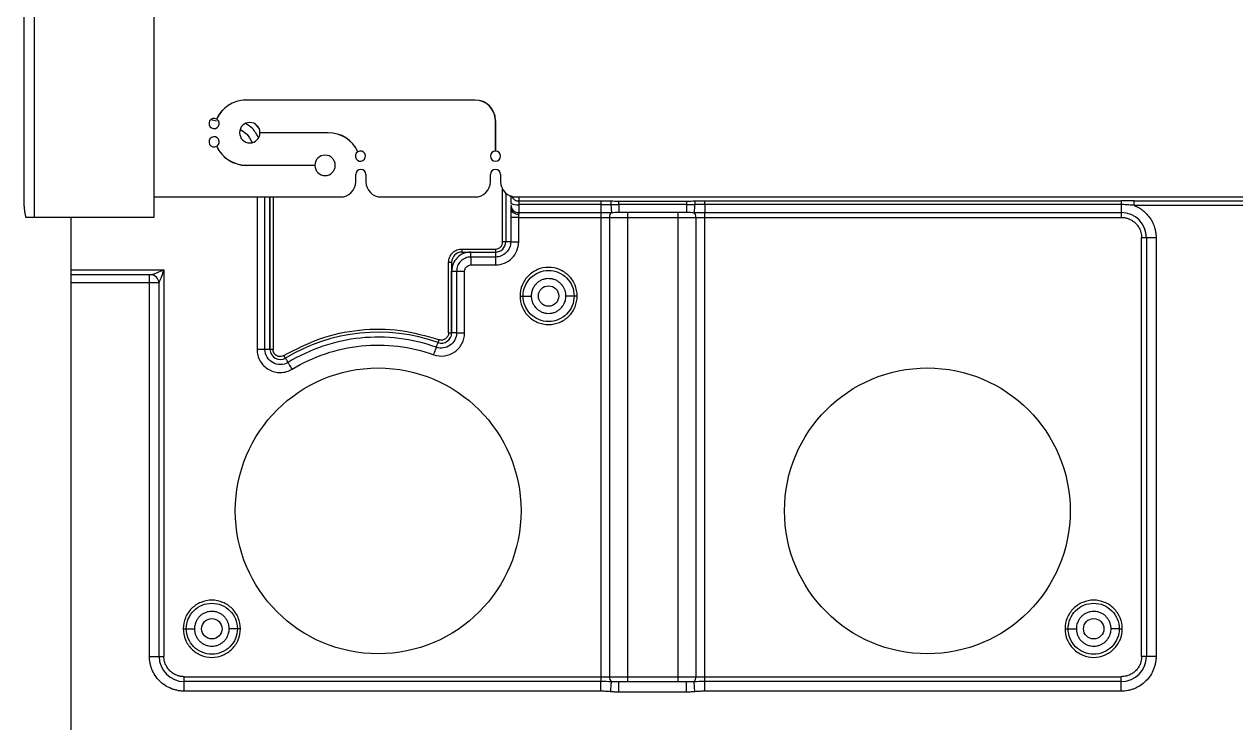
# Model space of a CAD drawing. Header units: millimetres. Extents: x -1 to 1576, y 30 to 633.
# Drawn here: x 29.3 to 148.1, y 331.8 to 400.3 of the extents above; entities that cross this region are included whole.
import ezdxf

# ---------------------------------------------------------------- set-up
doc = ezdxf.new("R2010")
doc.units = ezdxf.units.MM

msp = doc.modelspace()

# ---------------------------------------------------------------- linework, layer by layer
at = {"color": 7, "linetype": 'Continuous', "lineweight": 25}
for p, q in [((29.34, 382.44), (29.34, 456.28)), ((30.35, 381.35), (30.35, 436.44)), ((42.05, 432.55), (42.05, 381.35)), ((51.01, 392.86), (73.52, 392.86)), ((73.52, 392.85), (51.01, 392.85)), ((47.63, 390.94), (48.17, 390.8)), ((75.52, 387.85), (75.52, 390.85)), ((75.53, 390.85), (75.53, 387.85)), ((51.91, 390.54), (52.06, 390.38)), ((52.06, 390.38), (52.37, 390.02)), ((52.44, 389.66), (59.12, 389.66)), ((59.12, 389.65), (52.44, 389.65)), ((51.1, 386.46), (57.82, 386.46)), ((57.82, 386.45), (51.1, 386.45)), ((52.15, 386.46), (52.15, 386.45)), ((52.93, 386.45), (52.93, 386.46)), ((53.42, 386.46), (53.42, 386.45)), ((53.72, 386.46), (53.72, 386.45)), ((61.82, 384.85), (61.82, 385.55)), ((62.82, 385.55), (62.82, 384.85)), ((75.02, 384.85), (75.02, 385.55)), ((76.02, 385.55), (76.02, 384.85)), ((76.22, 378.95), (76.22, 384.1)), ((76.52, 383.74), (76.52, 378.95)), ((42.05, 383.35), (60.32, 383.35)), ((52.15, 383.35), (52.15, 368.42)), ((52.93, 368.42), (52.93, 383.35)), ((53.42, 368.42), (53.42, 383.35)), ((53.42, 383.35), (53.42, 368.42)), ((53.72, 383.35), (53.72, 368.42)), ((64.32, 383.35), (73.52, 383.35)), ((77.02, 382.4), (77.02, 382.18)), ((77.52, 383.35), (166.06, 383.35)), ((77.82, 383.35), (77.82, 381.67)), ((77.82, 382.96), (85.83, 382.96)), ((85.83, 382.6), (77.82, 382.6)), ((87.62, 382.95), (94.24, 382.95)), ((94.24, 382.62), (87.62, 382.62)), ((96.03, 382.96), (136.84, 382.96)), ((136.84, 382.6), (96.03, 382.6)), ((136.84, 382.6), (136.84, 381.35)), ((138.1, 382.97), (151.4, 382.97)), ((151.4, 382.53), (138.1, 382.53)), ((42.05, 381.35), (29.49, 381.35)), ((33.91, 381.35), (33.91, 33.4)), ((77.01, 381.35), (77.01, 378.95)), ((77.04, 382.08), (77.03, 382.08)), ((77.79, 381.35), (136.84, 381.35)), ((77.79, 378.95), (77.79, 381.35)), ((77.82, 381.82), (85.83, 381.82)), ((85.83, 381.82), (85.83, 335.88)), ((86.71, 336.35), (86.71, 381.35)), ((87.57, 381.85), (87.62, 381.86)), ((87.62, 381.85), (94.24, 381.85)), ((88.45, 381.85), (88.45, 335.85)), ((93.41, 335.85), (93.41, 381.85)), ((94.24, 381.86), (94.29, 381.85)), ((95.16, 381.35), (95.16, 336.35)), ((96.03, 381.82), (136.84, 381.82)), ((96.03, 335.88), (96.03, 381.82)), ((76.52, 378.95), (76.22, 378.95)), ((140.26, 379.35), (138.84, 379.35)), ((138.84, 338.35), (138.84, 379.35)), ((139.31, 379.35), (139.31, 338.35)), ((140.26, 379.35), (140.26, 338.35)), ((72.22, 378.25), (75.52, 378.25)), ((72.22, 378.25), (72.22, 377.95)), ((72.22, 377.95), (75.52, 377.95)), ((75.52, 378.25), (75.52, 377.95)), ((70.92, 370.03), (70.92, 376.95)), ((70.92, 376.95), (71.22, 376.95)), ((71.22, 376.95), (71.22, 370.03)), ((75.52, 377.47), (73.1, 377.47)), ((73.1, 376.69), (75.52, 376.69)), ((33.91, 376.2), (43.02, 376.2)), ((41.61, 375.71), (33.91, 375.71)), ((43.02, 376.2), (43.02, 338.35)), ((71.22, 370.03), (71.22, 376.08)), ((71.71, 376.08), (71.71, 370.03)), ((72.49, 370.03), (72.49, 376.08)), ((41.61, 374.93), (33.91, 374.93)), ((41.61, 338.35), (41.61, 374.93)), ((42.55, 338.35), (42.55, 374.97)), ((69.89, 369.09), (69.99, 369.37)), ((70.92, 370.03), (71.22, 370.03)), ((53.72, 368.42), (53.42, 368.42)), ((54.94, 367.56), (54.78, 367.82)), ((41.61, 338.35), (43.02, 338.35)), ((140.26, 338.35), (138.84, 338.35)), ((45.02, 334.94), (45.02, 336.35)), ((45.02, 336.35), (136.84, 336.35)), ((136.84, 334.94), (136.84, 336.35)), ((85.83, 335.88), (45.02, 335.88)), ((85.83, 334.94), (45.02, 334.94)), ((94.24, 335.85), (87.62, 335.85)), ((94.24, 334.85), (87.62, 334.85)), ((94.29, 335.85), (94.24, 335.85)), ((136.84, 335.88), (96.03, 335.88)), ((136.84, 334.94), (96.03, 334.94))]:
    msp.add_line(p, q, dxfattribs=at)
at = {"color": 141}
for centre in [(80.72, 373.65), (47.72, 341.05), (134.14, 341.05)]:
    msp.add_circle(centre, 1, dxfattribs=at)
at = {"color": 7, "linetype": 'Continuous', "lineweight": 25}
for centre in [(64.02, 352.6), (117.84, 352.6)]:
    msp.add_circle(centre, 14, dxfattribs=at)
for centre, radius, start, end in [((51.1, 389.65), 3.21, 91.5822, 155.3856), ((51.1, 389.65), 3.2, 91.5847, 155.403), ((73.52, 390.85), 2, 360, 90), ((73.52, 390.85), 1.99, 360, 90), ((47.94, 390.55), 0.5, 60.3991, 59.2477), ((51.44, 389.65), 1, 0.2862, 359.7133), ((59.12, 386.45), 3.2, 24.6158, 89.9998), ((59.12, 386.45), 3.19, 24.5983, 89.9998), ((47.94, 388.75), 0.5, 300.73, 299.5792), ((51.1, 389.65), 3.2, 204.6089, 269.9998), ((51.1, 389.65), 3.19, 204.5914, 269.9998), ((58.82, 386.45), 1, 180.286, 179.7136), ((62.28, 387.35), 0.5, 120.7513, 119.6), ((75.52, 387.35), 0.5, 90.573, 89.427), ((62.32, 385.55), 0.5, 0, 180), ((75.52, 385.55), 0.5, 0, 180), ((60.32, 384.85), 1.5, 270, 0), ((64.32, 384.85), 1.5, 180, 270), ((73.52, 384.85), 1.5, 270, 0), ((77.52, 384.85), 1.5, 180, 270), ((77.63, 383.89), 1.31, 242.3785, 278.557), ((77.8, 382.6), 0.778, 181.7358, 271.6365), ((77.8, 383.76), 0.802, 205.2183, 271.5708), ((87.26, 381.43), 0.562, 132.435, 187.8232), ((94.6, 381.43), 0.562, 352.1767, 47.5651), ((136.84, 379.35), 2.47, 0, 90), ((75.52, 378.95), 1, 270, 0), ((72.22, 376.95), 1, 90, 180), ((64.02, 352.6), 17.5, 70.4192, 121.2706), ((70.22, 370.03), 1, 250.4192, 0), ((54.42, 368.42), 1, 180, 301.2706), ((45.02, 338.35), 2.47, 180, 270), ((136.84, 338.35), 2.47, 270, 360), ((87.26, 336.28), 0.562, 172.1767, 227.5651), ((94.6, 336.28), 0.562, 312.435, 7.8232)]:
    msp.add_arc(centre, radius, start, end, dxfattribs=at)
for points, knots in [([(50.51, 389.97), (50.73, 389.83), (51.24, 389.52), (51.51, 388.99), (51.66, 388.7)], [0, 0, 0, 0, 0.445488, 1, 1, 1, 1]), ([(52.28, 389.15), (52.11, 389.47), (51.82, 390.06), (51.27, 390.39), (51.02, 390.54)], [0, 0, 0, 0, 0.558417, 1, 1, 1, 1]), ([(77.02, 383.5), (77.02, 383.43), (77.02, 383.29), (77.02, 383.03), (77.02, 382.83), (77.02, 382.73)], [0, 0, 0, 0, 0.320959, 0.660331, 1, 1, 1, 1]), ([(29.34, 382.44), (29.34, 382.36), (29.34, 382.2), (29.36, 381.99), (29.38, 381.81), (29.41, 381.65), (29.45, 381.5), (29.48, 381.4), (29.49, 381.35)], [0, 0, 0, 0, 0.218813, 0.438249, 0.578131, 0.71821, 0.858968, 1, 1, 1, 1]), ([(85.83, 382.96), (85.97, 382.96), (86.31, 382.96), (86.64, 382.96), (86.83, 382.96)], [0, 0, 0, 0, 0.420474, 1, 1, 1, 1]), ([(85.83, 382.6), (85.83, 382.42), (85.83, 382.26), (85.83, 381.99), (85.83, 381.88), (85.83, 381.82)], [0, 0, 0, 0, 0.5, 0.5, 1, 1, 1, 1]), ([(86.82, 382.61), (86.84, 382.42), (86.85, 382.24), (86.87, 381.97), (86.88, 381.88), (86.88, 381.84)], [0, 0, 0, 0, 0.5, 0.5, 1, 1, 1, 1]), ([(86.83, 382.96), (86.95, 382.96), (87.21, 382.95), (87.47, 382.95), (87.62, 382.95)], [0, 0, 0, 0, 0.4522443, 1, 1, 1, 1]), ([(87.62, 382.62), (87.62, 382.4), (87.62, 382.21), (87.62, 381.93), (87.62, 381.85), (87.62, 381.85)], [0, 0, 0, 0, 0.5, 0.5, 1, 1, 1, 1]), ([(94.24, 382.95), (94.39, 382.95), (94.65, 382.95), (94.91, 382.96), (95.03, 382.96)], [0, 0, 0, 0, 0.548125, 1, 1, 1, 1]), ([(94.24, 382.62), (94.24, 382.4), (94.24, 382.21), (94.24, 381.93), (94.24, 381.85), (94.24, 381.85)], [0, 0, 0, 0, 0.5, 0.5, 1, 1, 1, 1]), ([(95.04, 382.61), (95.03, 382.42), (95.01, 382.24), (94.99, 381.97), (94.98, 381.88), (94.98, 381.84)], [0, 0, 0, 0, 0.5, 0.5, 1, 1, 1, 1]), ([(95.03, 382.96), (95.23, 382.96), (95.56, 382.96), (95.89, 382.96), (96.03, 382.96)], [0, 0, 0, 0, 0.580575, 1, 1, 1, 1]), ([(96.03, 382.6), (95.95, 382.6), (95.79, 382.6), (95.52, 382.6), (95.26, 382.61), (95.1, 382.61), (95.04, 382.61)], [0, 0, 0, 0, 0.227703, 0.492892, 0.834607, 1, 1, 1, 1]), ([(96.03, 382.6), (96.03, 382.42), (96.03, 382.26), (96.03, 381.99), (96.03, 381.88), (96.03, 381.82)], [0, 0, 0, 0, 0.5, 0.5, 1, 1, 1, 1]), ([(138.1, 382.53), (138.01, 382.54), (137.84, 382.56), (137.59, 382.57), (137.34, 382.59), (137.09, 382.6), (136.92, 382.6), (136.84, 382.6)], [0, 0, 0, 0, 0.206312, 0.408164, 0.606837, 0.80366, 1, 1, 1, 1]), ([(138.1, 382.53), (138.1, 382.62), (138.1, 382.71), (138.1, 382.86), (138.1, 382.93), (138.1, 382.97)], [0, 0, 0, 0, 0.5, 0.5, 1, 1, 1, 1]), ([(138.1, 382.53), (138.15, 382.51), (138.25, 382.46), (138.4, 382.39), (138.55, 382.31), (138.69, 382.23), (138.83, 382.13), (139.05, 381.96), (139.35, 381.69), (139.68, 381.28), (139.94, 380.83), (140.1, 380.4), (140.2, 380.01), (140.25, 379.68), (140.25, 379.46), (140.26, 379.35)], [0, 0, 0, 0, 0.040883, 0.08158, 0.122187, 0.162802, 0.203521, 0.244441, 0.372171, 0.500035, 0.627766, 0.75563, 0.837187, 0.918385, 1, 1, 1, 1]), ([(77.02, 382.18), (77.02, 382.05), (77.02, 381.92), (77.01, 381.64), (77.01, 381.49), (77.01, 381.35)], [0, 0, 0, 0, 0.5, 0.5, 1, 1, 1, 1]), ([(77.79, 381.35), (77.61, 381.35), (77.43, 381.35), (77.15, 381.35), (77.05, 381.35), (77.01, 381.35)], [0, 0, 0, 0, 0.5, 0.5, 1, 1, 1, 1]), ([(77.02, 382.18), (77.02, 382.05), (77.11, 381.92), (77.41, 381.73), (77.61, 381.67), (77.82, 381.67)], [0, 0, 0, 0, 0.5, 0.5, 1, 1, 1, 1]), ([(77.79, 381.35), (77.79, 381.41), (77.79, 381.46), (77.81, 381.57), (77.82, 381.62), (77.82, 381.67)], [0, 0, 0, 0, 0.5, 0.5, 1, 1, 1, 1]), ([(136.84, 381.35), (136.88, 381.35), (136.97, 381.35), (137.1, 381.34), (137.23, 381.32), (137.36, 381.29), (137.48, 381.25), (137.69, 381.17), (137.96, 381.03), (138.26, 380.78), (138.52, 380.47), (138.68, 380.16), (138.78, 379.87), (138.83, 379.62), (138.84, 379.44), (138.84, 379.35)], [0, 0, 0, 0, 0.0420025, 0.083645, 0.1251067, 0.1665691, 0.2082139, 0.2502202, 0.3750295, 0.500065, 0.6249271, 0.7499099, 0.8334419, 0.9163205, 1, 1, 1, 1]), ([(75.52, 376.69), (75.82, 376.69), (76.11, 376.75), (76.66, 376.97), (76.91, 377.14), (77.33, 377.56), (77.5, 377.81), (77.73, 378.36), (77.79, 378.66), (77.79, 378.95)], [0, 0, 0, 0, 0.25, 0.25, 0.5, 0.5, 0.75, 0.75, 1, 1, 1, 1]), ([(77.01, 378.95), (77.01, 378.76), (76.97, 378.56), (76.82, 378.2), (76.71, 378.04), (76.43, 377.76), (76.27, 377.65), (75.91, 377.51), (75.72, 377.47), (75.52, 377.47)], [0, 0, 0, 0, 0.25, 0.25, 0.5, 0.5, 0.75, 0.75, 1, 1, 1, 1]), ([(75.52, 378.25), (75.61, 378.26), (75.74, 378.28), (75.91, 378.36), (76.02, 378.45), (76.11, 378.57), (76.2, 378.73), (76.21, 378.87), (76.22, 378.95)], [0, 0, 0, 0, 0.239443, 0.369477, 0.5, 0.630034, 0.760557, 1, 1, 1, 1]), ([(77.01, 378.95), (76.98, 378.95), (76.92, 378.95), (76.74, 378.95), (76.63, 378.95), (76.52, 378.95)], [0, 0, 0, 0, 0.5, 0.5, 1, 1, 1, 1]), ([(77.01, 378.95), (77.05, 378.95), (77.15, 378.95), (77.43, 378.95), (77.61, 378.95), (77.79, 378.95)], [0, 0, 0, 0, 0.5, 0.5, 1, 1, 1, 1]), ([(70.92, 376.95), (70.94, 377.12), (70.97, 377.37), (71.13, 377.67), (71.3, 377.88), (71.5, 378.05), (71.81, 378.21), (72.06, 378.24), (72.22, 378.25)], [0, 0, 0, 0, 0.239443, 0.36959, 0.5, 0.630147, 0.760557, 1, 1, 1, 1]), ([(73.1, 377.95), (72.85, 377.95), (72.61, 377.9), (72.15, 377.72), (71.94, 377.58), (71.6, 377.23), (71.46, 377.02), (71.27, 376.57), (71.22, 376.32), (71.22, 376.08)], [0, 0, 0, 0, 0.25, 0.25, 0.5, 0.5, 0.75, 0.75, 1, 1, 1, 1]), ([(73.1, 377.47), (73.1, 377.49), (73.1, 377.56), (73.1, 377.73), (73.1, 377.84), (73.1, 377.95)], [0, 0, 0, 0, 0.5, 0.5, 1, 1, 1, 1]), ([(75.52, 377.95), (75.52, 377.84), (75.52, 377.73), (75.52, 377.56), (75.52, 377.49), (75.52, 377.47)], [0, 0, 0, 0, 0.5, 0.5, 1, 1, 1, 1]), ([(73.1, 377.47), (72.92, 377.47), (72.73, 377.43), (72.4, 377.29), (72.24, 377.19), (71.99, 376.93), (71.88, 376.78), (71.74, 376.44), (71.71, 376.26), (71.71, 376.08)], [0, 0, 0, 0, 0.25, 0.25, 0.5, 0.5, 0.75, 0.75, 1, 1, 1, 1]), ([(72.49, 376.08), (72.49, 376.24), (72.55, 376.4), (72.78, 376.62), (72.94, 376.69), (73.1, 376.69)], [0, 0, 0, 0, 0.5, 0.5, 1, 1, 1, 1]), ([(73.1, 377.47), (73.1, 377.43), (73.1, 377.32), (73.1, 377.04), (73.1, 376.87), (73.1, 376.69)], [0, 0, 0, 0, 0.5, 0.5, 1, 1, 1, 1]), ([(75.52, 377.47), (75.52, 377.43), (75.52, 377.32), (75.52, 377.04), (75.52, 376.87), (75.52, 376.69)], [0, 0, 0, 0, 0.5, 0.5, 1, 1, 1, 1]), ([(83.52, 373.65), (83.52, 374.02), (83.45, 374.39), (83.17, 375.06), (82.96, 375.37), (82.44, 375.89), (82.13, 376.1), (81.45, 376.38), (81.09, 376.45), (80.35, 376.45), (79.99, 376.38), (79.31, 376.1), (79, 375.89), (78.48, 375.37), (78.27, 375.06), (77.99, 374.39), (77.92, 374.02), (77.92, 373.65)], [0, 0, 0, 0, 0.125, 0.125, 0.25, 0.25, 0.375, 0.375, 0.5, 0.5, 0.625, 0.625, 0.75, 0.75, 0.875, 0.875, 1, 1, 1, 1]), ([(41.61, 374.93), (41.61, 375.11), (41.61, 375.29), (41.61, 375.57), (41.61, 375.67), (41.61, 375.71)], [0, 0, 0, 0, 0.5, 0.5, 1, 1, 1, 1]), ([(41.8, 375.73), (41.87, 375.76), (41.97, 375.79), (42.17, 375.87), (42.28, 375.91), (42.59, 376.03), (42.81, 376.12), (43.02, 376.2)], [0, 0, 0, 0, 0.25, 0.25, 0.5, 0.5, 1, 1, 1, 1]), ([(42.55, 374.97), (42.53, 375.16), (42.44, 375.34), (42.16, 375.62), (41.98, 375.71), (41.8, 375.73)], [0, 0, 0, 0, 0.5, 0.5, 1, 1, 1, 1]), ([(43.02, 376.2), (42.94, 375.98), (42.86, 375.77), (42.73, 375.45), (42.69, 375.35), (42.62, 375.15), (42.58, 375.05), (42.55, 374.97)], [0, 0, 0, 0, 0.5, 0.5, 0.75, 0.75, 1, 1, 1, 1]), ([(71.22, 376.08), (71.33, 376.08), (71.44, 376.08), (71.62, 376.08), (71.68, 376.08), (71.71, 376.08)], [0, 0, 0, 0, 0.5, 0.5, 1, 1, 1, 1]), ([(71.71, 376.08), (71.75, 376.08), (71.85, 376.08), (72.13, 376.08), (72.31, 376.08), (72.49, 376.08)], [0, 0, 0, 0, 0.5, 0.5, 1, 1, 1, 1]), ([(78.22, 373.65), (78.22, 373.98), (78.29, 374.31), (78.54, 374.91), (78.72, 375.19), (79.18, 375.65), (79.46, 375.84), (80.07, 376.09), (80.39, 376.15), (81.05, 376.15), (81.38, 376.09), (81.98, 375.84), (82.26, 375.65), (82.72, 375.19), (82.91, 374.91), (83.16, 374.31), (83.22, 373.98), (83.22, 373.65)], [0, 0, 0, 0, 0.125, 0.125, 0.25, 0.25, 0.375, 0.375, 0.5, 0.5, 0.625, 0.625, 0.75, 0.75, 0.875, 0.875, 1, 1, 1, 1]), ([(82.42, 373.65), (82.42, 373.7), (82.42, 373.79), (82.4, 373.92), (82.38, 374.05), (82.34, 374.18), (82.27, 374.37), (82.14, 374.6), (81.93, 374.86), (81.67, 375.08), (81.38, 375.23), (81.06, 375.33), (80.72, 375.36), (80.39, 375.33), (80.07, 375.23), (79.77, 375.08), (79.51, 374.86), (79.3, 374.6), (79.16, 374.34), (79.07, 374.09), (79.03, 373.88), (79.02, 373.73), (79.02, 373.65)], [0, 0, 0, 0, 0.025179, 0.050131, 0.075011, 0.099977, 0.125185, 0.187589, 0.250097, 0.312505, 0.375015, 0.437475, 0.500034, 0.562495, 0.625051, 0.687451, 0.749958, 0.812365, 0.874867, 0.916675, 0.958143, 1, 1, 1, 1]), ([(42.55, 374.97), (42.54, 374.97), (42.51, 374.97), (42.47, 374.96), (42.41, 374.95), (42.35, 374.95), (42.28, 374.95), (42.2, 374.94), (42.11, 374.94), (42.02, 374.94), (41.92, 374.94), (41.82, 374.93), (41.71, 374.93), (41.64, 374.93), (41.61, 374.93)], [0, 0, 0, 0, 0.080143, 0.160856, 0.242144, 0.324009, 0.406453, 0.489479, 0.57309, 0.657288, 0.742075, 0.827455, 0.913429, 1, 1, 1, 1]), ([(77.92, 373.65), (78, 373.65), (78.08, 373.65), (78.19, 373.65), (78.22, 373.65), (78.22, 373.65)], [0, 0, 0, 0, 0.5, 0.5, 1, 1, 1, 1]), ([(77.92, 373.65), (77.92, 373.29), (77.99, 372.92), (78.27, 372.24), (78.48, 371.93), (79, 371.41), (79.31, 371.21), (79.99, 370.93), (80.35, 370.85), (81.09, 370.85), (81.45, 370.93), (82.13, 371.21), (82.44, 371.41), (82.96, 371.93), (83.17, 372.24), (83.45, 372.92), (83.52, 373.29), (83.52, 373.65)], [0, 0, 0, 0, 0.125, 0.125, 0.25, 0.25, 0.375, 0.375, 0.5, 0.5, 0.625, 0.625, 0.75, 0.75, 0.875, 0.875, 1, 1, 1, 1]), ([(83.22, 373.65), (83.22, 373.33), (83.16, 373), (82.91, 372.39), (82.72, 372.12), (82.26, 371.65), (81.98, 371.47), (81.38, 371.22), (81.05, 371.15), (80.39, 371.15), (80.07, 371.22), (79.46, 371.47), (79.18, 371.65), (78.72, 372.12), (78.54, 372.39), (78.29, 373), (78.22, 373.33), (78.22, 373.65)], [0, 0, 0, 0, 0.125, 0.125, 0.25, 0.25, 0.375, 0.375, 0.5, 0.5, 0.625, 0.625, 0.75, 0.75, 0.875, 0.875, 1, 1, 1, 1]), ([(78.22, 373.65), (78.22, 373.65), (78.31, 373.65), (78.6, 373.65), (78.81, 373.65), (79.02, 373.65)], [0, 0, 0, 0, 0.5, 0.5, 1, 1, 1, 1]), ([(79.02, 373.65), (79.02, 373.61), (79.02, 373.52), (79.04, 373.39), (79.07, 373.26), (79.1, 373.13), (79.17, 372.94), (79.3, 372.7), (79.51, 372.44), (79.77, 372.23), (80.07, 372.07), (80.39, 371.97), (80.72, 371.94), (81.05, 371.97), (81.38, 372.07), (81.67, 372.23), (81.93, 372.44), (82.14, 372.7), (82.28, 372.97), (82.37, 373.21), (82.41, 373.43), (82.42, 373.58), (82.42, 373.65)], [0, 0, 0, 0, 0.025112, 0.050024, 0.074894, 0.099876, 0.125125, 0.187521, 0.250086, 0.312492, 0.374998, 0.437458, 0.500018, 0.562478, 0.625038, 0.687445, 0.749955, 0.812363, 0.874867, 0.916676, 0.958144, 1, 1, 1, 1]), ([(83.22, 373.65), (83.22, 373.65), (83.13, 373.65), (82.84, 373.65), (82.63, 373.65), (82.42, 373.65)], [0, 0, 0, 0, 0.5, 0.5, 1, 1, 1, 1]), ([(83.52, 373.65), (83.44, 373.65), (83.36, 373.65), (83.25, 373.65), (83.22, 373.65), (83.22, 373.65)], [0, 0, 0, 0, 0.5, 0.5, 1, 1, 1, 1]), ([(54.78, 367.82), (55.94, 368.42), (58.27, 369.65), (62.19, 370.44), (66.2, 370.46), (68.73, 369.73), (69.99, 369.37)], [0, 0, 0, 0, 0.246898, 0.5, 0.753102, 1, 1, 1, 1]), ([(69.72, 368.63), (68.54, 369.05), (67.3, 369.34), (64.81, 369.64), (63.54, 369.66), (61.04, 369.4), (59.8, 369.13), (57.41, 368.33), (56.27, 367.8), (55.19, 367.14)], [0, 0, 0, 0, 0.25, 0.25, 0.5, 0.5, 0.75, 0.75, 1, 1, 1, 1]), ([(69.46, 367.9), (69.8, 367.78), (70.17, 367.74), (70.89, 367.84), (71.23, 367.97), (71.82, 368.39), (72.07, 368.67), (72.4, 369.31), (72.49, 369.67), (72.49, 370.03)], [0, 0, 0, 0, 0.25, 0.25, 0.5, 0.5, 0.75, 0.75, 1, 1, 1, 1]), ([(71.71, 370.03), (71.71, 369.8), (71.65, 369.56), (71.43, 369.14), (71.27, 368.96), (70.88, 368.68), (70.66, 368.59), (70.19, 368.53), (69.95, 368.55), (69.72, 368.63)], [0, 0, 0, 0, 0.25, 0.25, 0.5, 0.5, 0.75, 0.75, 1, 1, 1, 1]), ([(70.92, 370.03), (70.92, 369.98), (70.91, 369.87), (70.85, 369.71), (70.75, 369.57), (70.63, 369.46), (70.48, 369.38), (70.32, 369.33), (70.15, 369.33), (70.04, 369.36), (69.99, 369.37)], [0, 0, 0, 0, 0.125102, 0.250006, 0.375207, 0.500006, 0.625207, 0.750006, 0.875102, 1, 1, 1, 1]), ([(71.71, 370.03), (71.68, 370.03), (71.62, 370.03), (71.44, 370.03), (71.33, 370.03), (71.22, 370.03)], [0, 0, 0, 0, 0.5, 0.5, 1, 1, 1, 1]), ([(71.71, 370.03), (71.75, 370.03), (71.85, 370.03), (72.13, 370.03), (72.31, 370.03), (72.49, 370.03)], [0, 0, 0, 0, 0.5, 0.5, 1, 1, 1, 1]), ([(52.15, 368.42), (52.15, 368.02), (52.26, 367.62), (52.66, 366.93), (52.96, 366.64), (53.66, 366.25), (54.06, 366.14), (54.85, 366.16), (55.25, 366.27), (55.59, 366.48)], [0, 0, 0, 0, 0.25, 0.25, 0.5, 0.5, 0.75, 0.75, 1, 1, 1, 1]), ([(52.93, 368.42), (52.89, 368.42), (52.79, 368.42), (52.51, 368.42), (52.33, 368.42), (52.15, 368.42)], [0, 0, 0, 0, 0.5, 0.5, 1, 1, 1, 1]), ([(55.19, 367.14), (54.97, 367.01), (54.7, 366.93), (54.18, 366.92), (53.92, 366.99), (53.46, 367.25), (53.27, 367.44), (53, 367.89), (52.93, 368.15), (52.93, 368.42)], [0, 0, 0, 0, 0.25, 0.25, 0.5, 0.5, 0.75, 0.75, 1, 1, 1, 1]), ([(53.42, 368.42), (53.31, 368.42), (53.2, 368.42), (53.02, 368.42), (52.96, 368.42), (52.93, 368.42)], [0, 0, 0, 0, 0.5, 0.5, 1, 1, 1, 1]), ([(54.78, 367.82), (54.73, 367.79), (54.62, 367.73), (54.43, 367.71), (54.24, 367.73), (54.07, 367.8), (53.92, 367.91), (53.81, 368.06), (53.73, 368.23), (53.72, 368.35), (53.72, 368.42)], [0, 0, 0, 0, 0.125092, 0.250007, 0.375185, 0.500007, 0.625185, 0.750006, 0.875092, 1, 1, 1, 1]), ([(55.59, 366.48), (56.62, 367.1), (57.72, 367.61), (59.99, 368.38), (61.17, 368.63), (63.56, 368.88), (64.77, 368.86), (67.15, 368.58), (68.33, 368.3), (69.46, 367.9)], [0, 0, 0, 0, 0.25, 0.25, 0.5, 0.5, 0.75, 0.75, 1, 1, 1, 1]), ([(69.46, 367.9), (69.52, 368.07), (69.58, 368.23), (69.68, 368.5), (69.71, 368.59), (69.72, 368.63)], [0, 0, 0, 0, 0.5, 0.5, 1, 1, 1, 1]), ([(69.72, 368.63), (69.73, 368.66), (69.75, 368.72), (69.81, 368.88), (69.85, 368.99), (69.89, 369.09)], [0, 0, 0, 0, 0.5, 0.5, 1, 1, 1, 1]), ([(55.19, 367.14), (55.18, 367.17), (55.14, 367.22), (55.05, 367.37), (54.99, 367.47), (54.94, 367.56)], [0, 0, 0, 0, 0.5, 0.5, 1, 1, 1, 1]), ([(55.59, 366.48), (55.5, 366.63), (55.41, 366.78), (55.26, 367.02), (55.21, 367.11), (55.19, 367.14)], [0, 0, 0, 0, 0.5, 0.5, 1, 1, 1, 1]), ([(50.52, 341.05), (50.52, 341.42), (50.45, 341.79), (50.17, 342.46), (49.96, 342.77), (49.44, 343.29), (49.13, 343.5), (48.45, 343.78), (48.09, 343.85), (47.35, 343.85), (46.99, 343.78), (46.31, 343.5), (46, 343.29), (45.48, 342.77), (45.27, 342.46), (44.99, 341.79), (44.92, 341.42), (44.92, 341.05)], [0, 0, 0, 0, 0.125, 0.125, 0.25, 0.25, 0.375, 0.375, 0.5, 0.5, 0.625, 0.625, 0.75, 0.75, 0.875, 0.875, 1, 1, 1, 1]), ([(45.22, 341.05), (45.22, 341.38), (45.29, 341.71), (45.54, 342.31), (45.72, 342.59), (46.18, 343.05), (46.46, 343.24), (47.07, 343.49), (47.39, 343.55), (48.05, 343.55), (48.38, 343.49), (48.98, 343.24), (49.26, 343.05), (49.72, 342.59), (49.91, 342.31), (50.16, 341.71), (50.22, 341.38), (50.22, 341.05)], [0, 0, 0, 0, 0.125, 0.125, 0.25, 0.25, 0.375, 0.375, 0.5, 0.5, 0.625, 0.625, 0.75, 0.75, 0.875, 0.875, 1, 1, 1, 1]), ([(136.94, 341.05), (136.94, 341.42), (136.87, 341.79), (136.59, 342.46), (136.38, 342.77), (135.86, 343.29), (135.55, 343.5), (134.87, 343.78), (134.51, 343.85), (133.77, 343.85), (133.41, 343.78), (132.73, 343.5), (132.42, 343.29), (131.9, 342.77), (131.69, 342.46), (131.41, 341.79), (131.34, 341.42), (131.34, 341.05)], [0, 0, 0, 0, 0.125, 0.125, 0.25, 0.25, 0.375, 0.375, 0.5, 0.5, 0.625, 0.625, 0.75, 0.75, 0.875, 0.875, 1, 1, 1, 1]), ([(131.64, 341.05), (131.64, 341.38), (131.71, 341.71), (131.96, 342.31), (132.14, 342.59), (132.6, 343.05), (132.88, 343.24), (133.49, 343.49), (133.81, 343.55), (134.47, 343.55), (134.8, 343.49), (135.4, 343.24), (135.68, 343.05), (136.14, 342.59), (136.33, 342.31), (136.58, 341.71), (136.64, 341.38), (136.64, 341.05)], [0, 0, 0, 0, 0.125, 0.125, 0.25, 0.25, 0.375, 0.375, 0.5, 0.5, 0.625, 0.625, 0.75, 0.75, 0.875, 0.875, 1, 1, 1, 1]), ([(49.42, 341.05), (49.42, 341.1), (49.42, 341.19), (49.4, 341.32), (49.38, 341.45), (49.34, 341.58), (49.27, 341.77), (49.14, 342), (48.93, 342.26), (48.67, 342.48), (48.38, 342.63), (48.06, 342.73), (47.72, 342.76), (47.39, 342.73), (47.07, 342.63), (46.77, 342.48), (46.51, 342.26), (46.3, 342), (46.16, 341.74), (46.07, 341.49), (46.03, 341.28), (46.02, 341.13), (46.02, 341.05)], [0, 0, 0, 0, 0.025179, 0.050131, 0.075011, 0.099977, 0.125185, 0.187588, 0.250097, 0.312505, 0.375015, 0.437474, 0.500034, 0.562494, 0.62505, 0.68745, 0.749957, 0.812365, 0.874867, 0.916675, 0.958143, 1, 1, 1, 1]), ([(135.84, 341.05), (135.84, 341.1), (135.84, 341.19), (135.82, 341.32), (135.8, 341.45), (135.76, 341.58), (135.69, 341.77), (135.56, 342), (135.35, 342.26), (135.09, 342.48), (134.8, 342.63), (134.48, 342.73), (134.14, 342.76), (133.81, 342.73), (133.49, 342.63), (133.19, 342.48), (132.93, 342.26), (132.72, 342), (132.58, 341.74), (132.49, 341.49), (132.45, 341.28), (132.44, 341.13), (132.44, 341.05)], [0, 0, 0, 0, 0.025179, 0.050131, 0.075011, 0.099977, 0.125185, 0.187588, 0.250097, 0.312505, 0.375015, 0.437474, 0.500034, 0.562494, 0.62505, 0.68745, 0.749957, 0.812365, 0.874867, 0.916675, 0.958143, 1, 1, 1, 1]), ([(44.92, 341.05), (44.92, 340.69), (44.99, 340.32), (45.27, 339.64), (45.48, 339.33), (46, 338.81), (46.31, 338.61), (46.99, 338.33), (47.35, 338.25), (48.09, 338.25), (48.45, 338.33), (49.13, 338.61), (49.44, 338.81), (49.96, 339.33), (50.17, 339.64), (50.45, 340.32), (50.52, 340.69), (50.52, 341.05)], [0, 0, 0, 0, 0.125, 0.125, 0.25, 0.25, 0.375, 0.375, 0.5, 0.5, 0.625, 0.625, 0.75, 0.75, 0.875, 0.875, 1, 1, 1, 1]), ([(44.92, 341.05), (45, 341.05), (45.08, 341.05), (45.19, 341.05), (45.22, 341.05), (45.22, 341.05)], [0, 0, 0, 0, 0.5, 0.5, 1, 1, 1, 1]), ([(50.22, 341.05), (50.22, 340.73), (50.16, 340.4), (49.91, 339.79), (49.72, 339.52), (49.26, 339.05), (48.98, 338.87), (48.38, 338.62), (48.05, 338.55), (47.39, 338.55), (47.07, 338.62), (46.46, 338.87), (46.18, 339.05), (45.72, 339.52), (45.54, 339.79), (45.29, 340.4), (45.22, 340.73), (45.22, 341.05)], [0, 0, 0, 0, 0.125, 0.125, 0.25, 0.25, 0.375, 0.375, 0.5, 0.5, 0.625, 0.625, 0.75, 0.75, 0.875, 0.875, 1, 1, 1, 1]), ([(45.22, 341.05), (45.22, 341.05), (45.31, 341.05), (45.6, 341.05), (45.81, 341.05), (46.02, 341.05)], [0, 0, 0, 0, 0.5, 0.5, 1, 1, 1, 1]), ([(46.02, 341.05), (46.02, 341.01), (46.02, 340.92), (46.04, 340.79), (46.07, 340.66), (46.1, 340.53), (46.17, 340.34), (46.3, 340.1), (46.51, 339.84), (46.77, 339.63), (47.07, 339.47), (47.39, 339.37), (47.72, 339.34), (48.05, 339.37), (48.38, 339.47), (48.67, 339.63), (48.93, 339.84), (49.14, 340.1), (49.28, 340.37), (49.37, 340.61), (49.41, 340.83), (49.42, 340.98), (49.42, 341.05)], [0, 0, 0, 0, 0.025112, 0.050025, 0.074894, 0.099876, 0.125125, 0.187521, 0.250086, 0.312492, 0.374998, 0.437458, 0.500018, 0.562478, 0.625038, 0.687445, 0.749955, 0.812363, 0.874867, 0.916676, 0.958144, 1, 1, 1, 1]), ([(50.22, 341.05), (50.22, 341.05), (50.13, 341.05), (49.84, 341.05), (49.63, 341.05), (49.42, 341.05)], [0, 0, 0, 0, 0.5, 0.5, 1, 1, 1, 1]), ([(50.52, 341.05), (50.44, 341.05), (50.36, 341.05), (50.25, 341.05), (50.22, 341.05), (50.22, 341.05)], [0, 0, 0, 0, 0.5, 0.5, 1, 1, 1, 1]), ([(131.34, 341.05), (131.42, 341.05), (131.5, 341.05), (131.61, 341.05), (131.64, 341.05), (131.64, 341.05)], [0, 0, 0, 0, 0.5, 0.5, 1, 1, 1, 1]), ([(131.34, 341.05), (131.34, 340.69), (131.41, 340.32), (131.69, 339.64), (131.9, 339.33), (132.42, 338.81), (132.73, 338.61), (133.41, 338.33), (133.77, 338.25), (134.51, 338.25), (134.87, 338.33), (135.55, 338.61), (135.86, 338.81), (136.38, 339.33), (136.59, 339.64), (136.87, 340.32), (136.94, 340.69), (136.94, 341.05)], [0, 0, 0, 0, 0.125, 0.125, 0.25, 0.25, 0.375, 0.375, 0.5, 0.5, 0.625, 0.625, 0.75, 0.75, 0.875, 0.875, 1, 1, 1, 1]), ([(136.64, 341.05), (136.64, 340.73), (136.58, 340.4), (136.33, 339.79), (136.14, 339.52), (135.68, 339.05), (135.4, 338.87), (134.8, 338.62), (134.47, 338.55), (133.81, 338.55), (133.49, 338.62), (132.88, 338.87), (132.6, 339.05), (132.14, 339.52), (131.96, 339.79), (131.71, 340.4), (131.64, 340.73), (131.64, 341.05)], [0, 0, 0, 0, 0.125, 0.125, 0.25, 0.25, 0.375, 0.375, 0.5, 0.5, 0.625, 0.625, 0.75, 0.75, 0.875, 0.875, 1, 1, 1, 1]), ([(131.64, 341.05), (131.64, 341.05), (131.73, 341.05), (132.02, 341.05), (132.23, 341.05), (132.44, 341.05)], [0, 0, 0, 0, 0.5, 0.5, 1, 1, 1, 1]), ([(131.64, 341.05), (131.64, 341.05), (131.73, 341.05), (132.02, 341.05), (132.23, 341.05), (132.44, 341.05)], [0, 0, 0, 0, 0.5, 0.5, 1, 1, 1, 1]), ([(132.44, 341.05), (132.44, 341.01), (132.44, 340.92), (132.46, 340.79), (132.49, 340.66), (132.52, 340.53), (132.59, 340.34), (132.72, 340.1), (132.93, 339.84), (133.19, 339.63), (133.49, 339.47), (133.81, 339.37), (134.14, 339.34), (134.47, 339.37), (134.8, 339.47), (135.09, 339.63), (135.35, 339.84), (135.56, 340.1), (135.7, 340.37), (135.79, 340.61), (135.83, 340.83), (135.84, 340.98), (135.84, 341.05)], [0, 0, 0, 0, 0.025112, 0.050024, 0.074894, 0.099876, 0.125125, 0.187521, 0.250086, 0.312493, 0.374998, 0.437458, 0.500018, 0.562478, 0.625038, 0.687445, 0.749955, 0.812363, 0.874867, 0.916676, 0.958144, 1, 1, 1, 1]), ([(136.64, 341.05), (136.64, 341.05), (136.55, 341.05), (136.26, 341.05), (136.05, 341.05), (135.84, 341.05)], [0, 0, 0, 0, 0.5, 0.5, 1, 1, 1, 1]), ([(136.64, 341.05), (136.64, 341.05), (136.67, 341.05), (136.78, 341.05), (136.86, 341.05), (136.94, 341.05)], [0, 0, 0, 0, 0.5, 0.5, 1, 1, 1, 1]), ([(45.02, 334.94), (44.96, 334.94), (44.84, 334.94), (44.65, 334.96), (44.47, 334.98), (44.29, 335.02), (44.11, 335.06), (43.94, 335.11), (43.6, 335.24), (43.13, 335.48), (42.59, 335.92), (42.15, 336.46), (41.88, 336.98), (41.74, 337.4), (41.66, 337.71), (41.62, 338.03), (41.61, 338.25), (41.61, 338.35)], [0, 0, 0, 0, 0.034552, 0.068858, 0.103016, 0.137128, 0.171294, 0.205615, 0.240191, 0.37006, 0.500029, 0.629897, 0.759866, 0.820152, 0.879909, 0.939678, 1, 1, 1, 1]), ([(45.02, 336.35), (44.98, 336.35), (44.89, 336.36), (44.77, 336.37), (44.65, 336.39), (44.52, 336.41), (44.4, 336.45), (44.2, 336.52), (43.91, 336.67), (43.6, 336.93), (43.34, 337.25), (43.17, 337.57), (43.08, 337.85), (43.03, 338.1), (43.02, 338.27), (43.02, 338.35)], [0, 0, 0, 0, 0.040276, 0.080243, 0.120058, 0.159883, 0.199877, 0.240199, 0.370043, 0.500057, 0.629901, 0.759916, 0.840121, 0.919721, 1, 1, 1, 1]), ([(140.26, 338.35), (140.25, 338.29), (140.25, 338.17), (140.24, 337.98), (140.21, 337.8), (140.18, 337.62), (140.13, 337.45), (140.08, 337.27), (139.96, 336.94), (139.72, 336.46), (139.27, 335.92), (138.73, 335.48), (138.22, 335.21), (137.79, 335.07), (137.48, 334.99), (137.16, 334.95), (136.95, 334.94), (136.84, 334.94)], [0, 0, 0, 0, 0.034552, 0.068858, 0.103016, 0.137128, 0.171294, 0.205615, 0.240191, 0.37006, 0.500029, 0.629897, 0.759866, 0.820152, 0.879909, 0.939678, 1, 1, 1, 1]), ([(138.84, 338.35), (138.84, 338.31), (138.84, 338.22), (138.83, 338.09), (138.8, 337.96), (138.77, 337.84), (138.74, 337.71), (138.66, 337.51), (138.52, 337.23), (138.26, 336.93), (137.96, 336.68), (137.65, 336.51), (137.36, 336.42), (137.1, 336.36), (136.93, 336.36), (136.84, 336.35)], [0, 0, 0, 0, 0.042002, 0.083645, 0.125107, 0.166569, 0.208214, 0.25022, 0.375029, 0.500065, 0.624927, 0.74991, 0.833442, 0.916321, 1, 1, 1, 1]), ([(85.83, 334.94), (85.83, 335.14), (85.83, 335.35), (85.83, 335.68), (85.83, 335.81), (85.83, 335.88)], [0, 0, 0, 0, 0.5, 0.5, 1, 1, 1, 1]), ([(86.8, 334.88), (86.72, 334.89), (86.55, 334.9), (86.3, 334.92), (86.07, 334.94), (85.91, 334.94), (85.83, 334.94)], [0, 0, 0, 0, 0.26275, 0.514851, 0.767475, 1, 1, 1, 1]), ([(86.8, 334.88), (86.82, 335.11), (86.84, 335.34), (86.87, 335.7), (86.88, 335.82), (86.88, 335.86)], [0, 0, 0, 0, 0.5, 0.5, 1, 1, 1, 1]), ([(87.62, 334.85), (87.47, 334.85), (87.2, 334.85), (86.92, 334.87), (86.8, 334.88)], [0, 0, 0, 0, 0.556213, 1, 1, 1, 1]), ([(87.62, 334.85), (87.62, 334.98), (87.62, 335.11), (87.62, 335.36), (87.62, 335.47), (87.62, 335.65), (87.62, 335.73), (87.62, 335.83), (87.62, 335.85), (87.62, 335.85)], [0, 0, 0, 0, 0.25, 0.25, 0.5, 0.5, 0.75, 0.75, 1, 1, 1, 1]), ([(94.24, 334.85), (94.24, 335.11), (94.24, 335.38), (94.24, 335.75), (94.24, 335.85), (94.24, 335.85)], [0, 0, 0, 0, 0.5, 0.5, 1, 1, 1, 1]), ([(95.06, 334.88), (95, 334.87), (94.88, 334.87), (94.69, 334.86), (94.47, 334.85), (94.32, 334.85), (94.24, 334.85)], [0, 0, 0, 0, 0.207871, 0.443757, 0.707773, 1, 1, 1, 1]), ([(95.06, 334.88), (95.04, 335.11), (95.02, 335.34), (94.99, 335.7), (94.98, 335.82), (94.98, 335.86)], [0, 0, 0, 0, 0.5, 0.5, 1, 1, 1, 1]), ([(96.03, 334.94), (95.95, 334.94), (95.8, 334.94), (95.56, 334.92), (95.31, 334.9), (95.14, 334.89), (95.06, 334.88)], [0, 0, 0, 0, 0.232371, 0.485289, 0.737412, 1, 1, 1, 1]), ([(96.03, 334.94), (96.03, 335.14), (96.03, 335.35), (96.03, 335.68), (96.03, 335.81), (96.03, 335.88)], [0, 0, 0, 0, 0.5, 0.5, 1, 1, 1, 1])]:
    msp.add_open_spline(points, degree=3, knots=knots, dxfattribs=at)
for points in [[(85.83, 382.96), (85.83, 382.89), (85.83, 382.75), (85.83, 382.6)], [(85.83, 382.6), (86.16, 382.6), (86.48, 382.61), (86.82, 382.61)], [(86.83, 382.96), (86.83, 382.89), (86.82, 382.76), (86.82, 382.61)], [(86.82, 382.61), (87.09, 382.62), (87.36, 382.62), (87.62, 382.62)], [(87.62, 382.62), (87.62, 382.76), (87.62, 382.89), (87.62, 382.95)], [(94.24, 382.95), (94.24, 382.89), (94.24, 382.76), (94.24, 382.62)], [(94.24, 382.62), (94.51, 382.62), (94.77, 382.62), (95.04, 382.61)], [(95.03, 382.96), (95.04, 382.89), (95.04, 382.76), (95.04, 382.61)], [(96.03, 382.6), (96.03, 382.75), (96.03, 382.89), (96.03, 382.96)], [(138.1, 382.97), (137.67, 382.97), (137.25, 382.96), (136.84, 382.96)], [(136.84, 382.96), (136.84, 382.89), (136.84, 382.75), (136.84, 382.6)], [(85.83, 381.82), (86.2, 381.82), (86.56, 381.83), (86.88, 381.84)], [(86.88, 381.84), (87.12, 381.85), (87.36, 381.85), (87.62, 381.85)], [(94.24, 381.85), (94.5, 381.85), (94.74, 381.85), (94.98, 381.84)], [(94.98, 381.84), (95.3, 381.83), (95.67, 381.82), (96.03, 381.82)], [(41.8, 375.73), (41.77, 375.72), (41.69, 375.71), (41.61, 375.71)], [(86.88, 335.86), (86.56, 335.87), (86.2, 335.88), (85.83, 335.88)], [(87.62, 335.85), (87.36, 335.85), (87.12, 335.85), (86.88, 335.86)], [(94.98, 335.86), (94.74, 335.85), (94.5, 335.85), (94.24, 335.85)], [(96.03, 335.88), (95.67, 335.88), (95.3, 335.87), (94.98, 335.86)]]:
    msp.add_open_spline(points, degree=3, dxfattribs=at)

doc.saveas('drawing.dxf')
